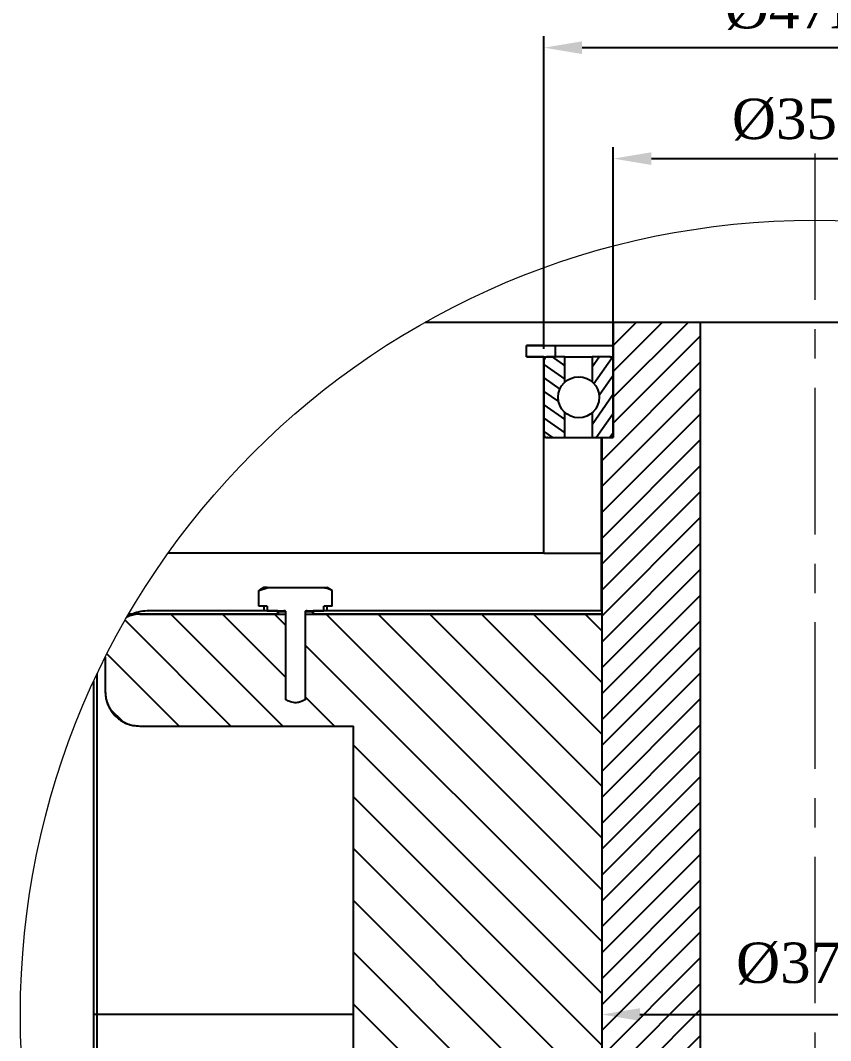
# Model space of a CAD drawing. Header units: millimetres. Extents: x 2 to 1187, y 2 to 839.
# Drawn here: x 532.2 to 602.4, y 211.4 to 299.8 of the extents above; entities that cross this region are included whole.
import ezdxf

# ---------------------------------------------------------------- set-up
doc = ezdxf.new("R2010")
doc.units = ezdxf.units.MM
doc.header["$PDSIZE"] = -1
doc.linetypes.add('CENTERX2', pattern=[20.319999999999997, 12.7, -2.54, 2.54, -2.54])
doc.dimstyles.new('ISO-25', dxfattribs={"dimtxt": 2.5, "dimasz": 2.5, "dimexe": 1.25, "dimexo": 0.625, "dimtad": 1, "dimtxsty": 'Standard', "dimcen": 2.5, "dimadec": 0, "dimazin": 0, "dimtfac": 1, "dimtmove": 0, "dimatfit": 3, "dimfxl": 1, "dimarcsym": 0})

# ---------------------------------------------------------------- blocks, each defined once
blk = doc.blocks.new('*D57')
at = {"color": 0, "lineweight": -2, "transparency": 16777216}
for p, q in [((582.5783339260597, 214.6586399313775), (582.5783339260597, 214.6586410955307)), ((585.8803339260597, 213.6586410955307), (616.1928580978889, 213.6586410955307))]:
    blk.add_line(p, q, dxfattribs=at)
at = {"color": 0, "transparency": 16777216}
for points in [[(585.8803339260597, 214.2089744288641), (585.8803339260597, 213.1083077621974), (582.5783339260597, 213.6586410955307)], [(616.1928580978889, 214.2089744288641), (616.1928580978889, 213.1083077621974), (619.4948580978889, 213.6586410955307)]]:
    blk.add_solid(points, dxfattribs=at)
at = {"layer": 'Defpoints', "color": 0, "transparency": 16777216}
for p in [(582.5783339260597, 213.6586399313775), (619.4948580978889, 213.6586410955307), (619.4948580978889, 213.6586410955307)]:
    blk.add_point(p, dxfattribs=at)
at = {"color": 0, "transparency": 16777216, "insert": (601.0365960119743, 218.1497343423464), "char_height": 3.5, "attachment_point": 5}
blk.add_mtext('\\A1;{\\fTimes New Roman|b0|i0|c0|p18;%%C37\\H0.7x;\\SH7/h6;}', dxfattribs=at)
blk = doc.blocks.new('*D58')
at = {"color": 0, "lineweight": -2, "transparency": 16777216}
for p, q in [((583.5807350395698, 271.3586353485251), (583.5807350395698, 288.8420824266593)), ((618.536594223835, 271.3586353485251), (618.536594223835, 288.8420824266593)), ((586.8827350395699, 287.8420824266593), (615.234594223835, 287.8420824266593))]:
    blk.add_line(p, q, dxfattribs=at)
at = {"color": 0, "transparency": 16777216}
for points in [[(586.8827350395699, 288.3924157599927), (586.8827350395699, 287.291749093326), (583.5807350395698, 287.8420824266593)], [(615.234594223835, 288.3924157599927), (615.234594223835, 287.291749093326), (618.536594223835, 287.8420824266593)]]:
    blk.add_solid(points, dxfattribs=at)
at = {"layer": 'Defpoints', "color": 0, "transparency": 16777216}
for p in [(618.536594223835, 287.8420824266593), (583.5807350395698, 270.3586353485251), (618.536594223835, 270.3586353485251)]:
    blk.add_point(p, dxfattribs=at)
at = {"color": 0, "transparency": 16777216, "insert": (601.0586646317024, 291.2195431332202), "char_height": 3.5, "attachment_point": 5}
blk.add_mtext('{\\fTimes New Roman|b0|i0|c0|p18;%%C35k6}', dxfattribs=at)
blk = doc.blocks.new('*D59')
at = {"color": 0, "lineweight": -2, "transparency": 16777216}
for p, q in [((577.5694278000374, 271.3586353485254), (577.5694278000374, 298.459250169356)), ((624.5037642239113, 271.6586404268411), (624.5037642239113, 298.459250169356)), ((580.8714278000374, 297.459250169356), (621.2017642239113, 297.459250169356))]:
    blk.add_line(p, q, dxfattribs=at)
at = {"color": 0, "transparency": 16777216}
for points in [[(580.8714278000374, 298.0095835026893), (580.8714278000374, 296.9089168360226), (577.5694278000374, 297.459250169356)], [(621.2017642239113, 298.0095835026893), (621.2017642239113, 296.9089168360226), (624.5037642239113, 297.459250169356)]]:
    blk.add_solid(points, dxfattribs=at)
at = {"layer": 'Defpoints', "color": 0, "transparency": 16777216}
for p in [(624.5037642239113, 297.459250169356), (624.5037642239113, 270.6586404268411), (577.5694278000374, 270.3586353485254)]:
    blk.add_point(p, dxfattribs=at)
at = {"color": 0, "transparency": 16777216, "insert": (601.0365960119743, 300.8089531253761), "char_height": 3.5, "attachment_point": 5}
blk.add_mtext('{\\fTimes New Roman|b0|i0|c0|p18;%%C47H7}', dxfattribs=at)

msp = doc.modelspace()

# ---------------------------------------------------------------- hatches: boundary and pattern name
h = msp.add_hatch()
h.set_pattern_fill('ANSI31', color=256, scale=0.5)
h.set_pattern_definition([(45, (-8.16350498597592, 30.12827525816067), (-1.122532015133644, 1.122532015133644), [])])
h.paths.add_polyline_path([(591.1140170811195, 273.6586390559343), (583.5807350395698, 273.6586390559343), (583.5807350395698, 263.6586411420968), (582.5783339260597, 263.6586411420968), (582.5783339260597, 163.6586387206582), (583.5807350395698, 163.6586387206582), (583.5807350395698, 148.6586390559343), (586.6957333801765, 148.6586390559343), (586.6957333801765, 150.8586390440134), (586.9957235573311, 151.1586385343937), (588.6957374332924, 151.1586385343937), (590.3957215069313, 151.1586385343937), (590.6957414864082, 150.8586390440134), (590.6957414864082, 148.6586390559343), (591.1140170811195, 148.6586390559343)])
h.paths.add_polyline_path([(619.4948580978889, 263.6586411420968), (618.7932220219154, 263.6586411420968), (618.4924569843788, 263.6586411420968), (618.4924569843788, 273.6586390559343), (610.9591749428291, 273.6586390559343), (610.9591749428291, 148.6586390559343), (611.3774505375404, 148.6586390559343), (611.3774505375404, 150.8586390440134), (611.6774705170174, 151.1586385343936), (613.3774545906563, 151.1586385343937), (615.0774684666176, 151.1586385343937), (615.3774586437721, 150.8586390440134), (615.3774586437721, 148.6586390559343), (618.4924569843788, 148.6586390559343), (618.4924569843788, 163.6586396519807), (619.4948580978889, 163.6586396519807)])
h = msp.add_hatch()
h.set_pattern_fill('ANSI31', color=256, scale=0.3, angle=100)
h.set_pattern_definition([(145, (-8.16350498597592, 30.12827525816067), (-0.5463315556243713, -0.7802423221852646), [])])
edge = h.paths.add_edge_path()
edge.add_arc((580.579189358744, 267.1586370591787), 1.779752666931953, 180, 227.2972578879065, ccw=False)
edge.add_arc((580.579189358744, 267.1586370591787), 1.779752666931953, 132.7027421120935, 180, ccw=False)
edge.add_line((579.3721702812691, 268.4665455047752), (579.3721702812691, 270.6586404268411))
edge.add_line((579.3721702812691, 270.6586404268411), (577.8698650120277, 270.6586404268411))
edge.add_spline(control_points=[(577.8698650120277, 270.6586404268411), (577.863455578895, 270.6585097691641), (577.8233834475288, 270.657692890122), (577.7500684798147, 270.639904939598), (577.6634199517688, 270.5845296784073), (577.6004496376916, 270.5034870512634), (577.5725300171432, 270.4233851986719), (577.5701740556696, 270.3742112862185), (577.5694278000374, 270.3586353485254)], knot_values=[0, 0, 0, 0, 0.0409551094660517, 0.2560536154499489, 0.4711354401873901, 0.6859738461067392, 0.9005315712541826, 0.9999999999999999, 0.9999999999999999, 0.9999999999999999, 0.9999999999999999], degree=3, periodic=0)
edge.add_line((577.5694278000374, 270.3586353485254), (577.5694278000374, 263.958638769832))
edge.add_spline(control_points=[(577.5694278000374, 263.958638769832), (577.5718445588517, 263.9300238340742), (577.5771016223314, 263.8677790900585), (577.6216392799257, 263.7800779294191), (577.6942141716107, 263.7085097950684), (577.7814302111502, 263.6657351529304), (577.8424910470698, 263.6608370107147), (577.8698650120277, 263.6586411420968)], knot_values=[0, 0, 0, 0, 0.1822886092273125, 0.3965239661675826, 0.6109014912529501, 0.8255646392118735, 1, 1, 1, 1], degree=3, periodic=0)
edge.add_line((577.8698650120277, 263.6586411420968), (579.3721702812691, 263.6586411420968))
edge.add_line((579.3721702812691, 263.6586411420968), (579.3721702812691, 265.850728613582))
edge = h.paths.add_edge_path()
edge.add_spline(control_points=[(624.5037642239113, 270.358642799106), (624.5013468560845, 270.3872550953868), (624.4960880340961, 270.4494992318199), (624.4515549194778, 270.5372016280877), (624.3789795982125, 270.6087739828753), (624.2917593911059, 270.651535176063), (624.2307006856993, 270.656441042196), (624.2033270119209, 270.6586404268411)], knot_values=[0, 0, 0, 0, 0.182274013291446, 0.3965249220175808, 0.6109037488797803, 0.8255614203476108, 1, 1, 1, 1], degree=3, periodic=0)
edge.add_line((624.203327011921, 270.6586404268411), (623.5022869823952, 270.6586404268411))
edge.add_line((623.5022869823952, 270.6586404268411), (622.7010217426796, 270.6586404268411))
edge.add_line((622.7010217426796, 270.6586404268411), (622.7010217426796, 268.4665455047754))
edge.add_arc((621.4988109587212, 267.1586370591787), 1.776495221251437, 0, 47.41122184951922, ccw=False)
edge.add_arc((621.4988109587212, 267.1586370591787), 1.776495221251437, -47.41122184951922, 0, ccw=False)
edge.add_line((622.7010217426796, 265.850728613582), (622.7010217426796, 263.6586411420969))
edge.add_line((622.7010217426796, 263.6586411420968), (624.2033270119209, 263.6586411420968))
edge.add_spline(control_points=[(624.2033270119209, 263.6586411420968), (624.2097364541019, 263.6587690930201), (624.2498090588319, 263.6595690576077), (624.3231230028383, 263.6773744062614), (624.4097751639947, 263.7327432325361), (624.4727380358268, 263.8137924667886), (624.5006627036418, 263.8938909903034), (624.5030181087758, 263.9430627638413), (624.5037642239113, 263.958638769832)], knot_values=[0, 0, 0, 0, 0.04095472673403971, 0.256053885806078, 0.4711363635810123, 0.6859879287607693, 0.9005312692453381, 0.9999999999999999, 0.9999999999999999, 0.9999999999999999, 0.9999999999999999], degree=3, periodic=0)
edge.add_line((624.5037642239113, 263.958638769832), (624.5037642239113, 270.3586427991061))
edge = h.paths.add_edge_path()
edge.add_arc((624.2365908461833, 162.3586128084617), 0.3000266796391112, 27.06401566143993, 90)
edge.add_line((624.2365908461833, 162.6586394881008), (624.2033270119209, 162.658639488068))
edge.add_line((624.2033270119209, 162.658639488068), (622.7010217426796, 162.658639488068))
edge.add_line((622.7010217426796, 162.658639488068), (622.7010217426796, 160.4665482912925))
edge.add_arc((621.4988109587212, 159.1586398456958), 1.776495221251458, 0, 47.41122184951979, ccw=False)
edge.add_arc((621.4988109587212, 159.1586398456958), 1.776495221251458, -47.41122184951979, 0, ccw=False)
edge.add_line((622.7010217426796, 157.850731400099), (622.7010217426796, 155.6586383406786))
edge.add_line((622.7010217426796, 155.6586383406786), (624.2033270119206, 155.6586383406786))
edge.add_spline(control_points=[(624.2033270119209, 155.6586383406786), (624.2097364438049, 155.6587683358434), (624.2498085289088, 155.6595810720425), (624.3231241511194, 155.6773704648169), (624.4097738212504, 155.7327474260541), (624.4727386959979, 155.8137931024056), (624.5006626533009, 155.8938919916402), (624.5030180966655, 155.9430637063486), (624.5037642239113, 155.958639693704)], knot_values=[0, 0, 0, 0, 0.04095516874787487, 0.2560537403678593, 0.4711386861476284, 0.6859874512560966, 0.9005311179875107, 1, 1, 1, 1], degree=3, periodic=0)
edge.add_line((624.5037642239113, 155.958639693704), (624.5037642239113, 162.4951206643847))
edge = h.paths.add_edge_path()
edge.add_line((579.3721702812691, 162.6586385567454), (577.8698650120276, 162.6586385567454))
edge.add_spline(control_points=[(577.8698650120277, 162.6586385567454), (577.8634555771439, 162.6585092439874), (577.8233832973664, 162.6577007706803), (577.7500680111042, 162.6399058138768), (577.6634185735065, 162.5845308466672), (577.6004525190132, 162.5034850256907), (577.5725297532111, 162.4233860593754), (577.5701739971379, 162.374214420258), (577.5694278000374, 162.3586390663651)], knot_values=[0, 0, 0, 0, 0.04095510028215812, 0.2560544363943141, 0.4711396893827423, 0.6859871979772735, 0.9005349301713814, 0.9999999999999999, 0.9999999999999999, 0.9999999999999999, 0.9999999999999999], degree=3, periodic=0)
edge.add_line((577.5694278000374, 162.3586390663651), (577.5694278000374, 155.958639693704))
edge.add_spline(control_points=[(577.5694278000374, 155.958639693704), (577.5718448934141, 155.9300254999227), (577.577102887553, 155.8677799678968), (577.6216370044652, 155.780076502005), (577.6942140463467, 155.7085077122238), (577.7814315141285, 155.6657403557418), (577.8424911889041, 155.6608367079125), (577.8698650120277, 155.6586383406786)], knot_values=[0, 0, 0, 0, 0.1822842813114145, 0.3965298535722178, 0.6109041203397895, 0.825563404537906, 0.9999999999999999, 0.9999999999999999, 0.9999999999999999, 0.9999999999999999], degree=3, periodic=0)
edge.add_line((577.8698650120278, 155.6586383406786), (578.5709050415535, 155.6586383406786))
edge.add_line((578.5709050415535, 155.6586383406786), (579.3721702812691, 155.6586383406786))
edge.add_line((579.3721702812691, 155.6586383406786), (579.3721702812691, 157.850729537454))
edge.add_arc((580.5743810652275, 159.158638448712), 1.776495564085088, 180, 227.4112320130636, ccw=False)
edge.add_arc((580.5743810652275, 159.158638448712), 1.776495564085088, 132.5887679869364, 180, ccw=False)
edge.add_line((579.3721702812691, 160.46654735997), (579.3721702812691, 162.6586385567454))
h = msp.add_hatch()
h.set_pattern_fill('ANSI31', color=256, scale=0.3, angle=10)
h.set_pattern_definition([(55, (-8.16350498597592, 30.12827525816067), (-0.7802423221852646, 0.5463315556243713), [])])
edge = h.paths.add_edge_path()
edge.add_arc((580.579189358744, 267.1586370591787), 1.779752666931953, -49.434308706492004, 0, ccw=False)
edge.add_line((581.7365971325416, 265.8066286270289), (581.7365971325416, 263.6586411420968))
edge.add_line((581.7365971325416, 263.6586411420968), (581.7765918491859, 263.6586411420968))
edge.add_line((581.7765918491859, 263.6586411420968), (583.2799700020332, 263.6586411420968))
edge.add_spline(control_points=[(583.2799700020332, 263.6586411420968), (583.2862998436492, 263.6587662877138), (583.3263563661021, 263.6595582345767), (583.3997368627851, 263.6772898039022), (583.4818878392946, 263.729685104925), (583.5217351431073, 263.7781365085684), (583.5365978001136, 263.8023117461496)], knot_values=[0, 0, 0, 0, 0.04042448431698051, 0.2558143413244038, 0.4711976155843719, 0.6512347161912235, 0.6512347161912235, 0.6512347161912235, 0.6512347161912235], degree=3, periodic=0)
edge.add_line((583.5365978001137, 263.8023117461497), (583.5365978001137, 263.806013626304))
edge.add_line((583.5365978001137, 263.806013626304), (583.5661092283156, 270.3937624649172))
edge.add_spline(control_points=[(583.5807350395698, 270.3586353485254), (583.5783284920616, 270.3872208500784), (583.5730928250686, 270.4494112562297), (583.5285636050093, 270.5370320770255), (583.4560400846922, 270.60861175443), (583.3687106356643, 270.651494254281), (583.307486519418, 270.6564245560113), (583.2799700020332, 270.6586404268411)], knot_values=[0, 0, 0, 0, 0.1819872003294408, 0.395930009548953, 0.6100837757115578, 0.8247563669019679, 0.9999999999999999, 0.9999999999999999, 0.9999999999999999, 0.9999999999999999], degree=3, periodic=0)
edge.add_line((583.2799700020332, 270.6586404268411), (581.7365971325416, 270.6586404268411))
edge.add_line((581.7365971325416, 270.6586404268411), (581.7365971325416, 268.5106454913284))
edge.add_arc((580.579189358744, 267.1586370591787), 1.779752666931953, 0, 49.43430870649212, ccw=False)
h = msp.add_hatch()
h.set_pattern_fill('ANSI31', color=256, angle=90)
h.set_pattern_definition([(135, (568.6740134183166, 238.3754590399318), (-2.245064030267288, -2.245064030267288), [])])
edge = h.paths.add_edge_path()
edge.add_line((555.1954832790871, 248.5586388532785), (554.5365837334175, 248.5586388532785))
edge.add_line((554.5365837334175, 248.5586388532785), (554.5365837334175, 248.3586354677347))
edge.add_line((554.5365837334175, 248.3586354677347), (542.5497916458626, 248.3586354677347))
edge.add_spline(control_points=[(542.5497916458626, 248.3586354677347), (542.4957850018887, 248.3579339982279), (542.1491970350135, 248.3534323133927), (541.8142530601195, 248.2560935662582), (541.5322517589423, 248.167939279102)], knot_values=[0, 0, 0, 0, 0.1437573440089124, 0.9225636313845846, 0.9225636313845846, 0.9225636313845846, 0.9225636313845846], degree=3, periodic=0)
edge.add_spline(control_points=[(541.5322517589424, 248.167939279102), (541.4980767781103, 248.1486729955155), (541.4639485743216, 248.1292593379789), (541.429820370533, 248.1098456804422)], knot_values=[0.9473190235200013, 0.9473190235200013, 0.9473190235200013, 0.9473190235200013, 1, 1, 1, 1], degree=3, periodic=0)
edge.add_arc((601.036585672576, 213.6592552999043), 68.84659746215837, 149.9740727023697, 153.2664217734777)
edge.add_line((539.5491448162575, 244.6293795982857), (539.5491448162575, 241.658641261306))
edge.add_spline(control_points=[(539.5491448162575, 241.6586412613061), (539.5556566461747, 241.5105998039357), (539.5714150387184, 241.1523448391017), (539.7526432922958, 240.4761564317454), (540.2020155827138, 239.6976854592243), (540.9835937238047, 239.0356739427337), (541.8131031133526, 238.7027032051541), (542.3495514493925, 238.6706133641324), (542.5497916458626, 238.6586351816324)], knot_values=[0, 0, 0, 0, 0.09449449055357659, 0.2286732445869703, 0.4431797458631152, 0.6576820580204321, 0.872222901345377, 1, 1, 1, 1], degree=3, periodic=0)
edge.add_line((542.549791645863, 238.6586351816324), (556.036594223835, 238.6586351816324))
edge.add_line((556.036594223835, 238.6586351816324), (556.036594223835, 240.6097112719682))
edge.add_line((556.036594223835, 240.6097112719682), (555.8953014133949, 240.6097112719682))
edge.add_line((555.8953014133949, 240.6097112719682), (555.8953014133949, 240.6892583447339))
edge.add_spline(control_points=[(555.8953014133949, 240.6892583447339), (555.8849113479058, 240.6903930799605), (555.6924023974158, 240.7137799188488), (555.4538282245414, 240.7995543281523), (555.2444842091445, 240.9126633784774), (555.1954832790871, 240.9391386930612)], knot_values=[0.5793548532109208, 0.5793548532109208, 0.5793548532109208, 0.5793548532109208, 0.5969362641750494, 0.9056553019179631, 0.9999999999999999, 0.9999999999999999, 0.9999999999999999, 0.9999999999999999], degree=3, periodic=0)
edge.add_line((555.1954832790871, 240.9391386930612), (555.1954832790871, 248.5586388532785))
edge = h.paths.add_edge_path()
edge.add_spline(control_points=[(555.1954832790871, 186.3781383757261), (555.3806560792108, 186.4707980279958), (555.6054602702505, 186.5832890534411), (555.8515631457732, 186.6232355381775), (555.8953014133948, 186.6280308238231)], knot_values=[0, 0, 0, 0, 0.346501530400896, 0.4206611132074441, 0.4206611132074441, 0.4206611132074441, 0.4206611132074441], degree=3, periodic=0)
edge.add_line((555.8953014133949, 186.6280308238232), (555.8953014133949, 186.7075630028513))
edge.add_line((555.8953014133949, 186.7075630028513), (555.9341227129775, 188.6586390931872))
edge.add_line((555.9341227129775, 188.6586390931872), (542.5497916458626, 188.6586390931872))
edge.add_spline(control_points=[(542.5497916458626, 188.6586390931872), (542.3708670744537, 188.6490607717611), (541.8558116679123, 188.6214884478635), (541.1592116527743, 188.3584805971544), (540.4376284576823, 187.8439312838059), (539.8778092770953, 187.14134678337), (539.5834802266443, 186.3323200173853), (539.5577504076167, 185.8274854830348), (539.5491448162575, 185.6586386014489)], knot_values=[0, 0, 0, 0, 0.1142330628662115, 0.328833296465299, 0.4632033059655649, 0.6777036514868248, 0.8922048122896094, 1, 1, 1, 1], degree=3, periodic=0)
edge.add_line((539.5491448162575, 185.6586386014489), (539.5491448162575, 182.6891310015232))
edge.add_arc((601.0365856725762, 213.6592552999044), 68.84659746215837, 206.7335782265221, 210.0105021225468)
edge.add_spline(control_points=[(541.4199939819847, 179.2250284708645), (541.5869871152598, 179.1465592827099), (541.9442139966199, 178.9787734926386), (542.3393686036515, 178.9656351052367), (542.5497916458626, 178.9586388070849)], knot_values=[0.0004247904982590276, 0.0004247904982590276, 0.0004247904982590276, 0.0004247904982590276, 0.4677180709538848, 1, 1, 1, 1], degree=3, periodic=0)
edge.add_line((542.5497916458626, 178.9586388070849), (555.1476687844456, 178.9586388070849))
edge.add_spline(control_points=[(555.8953014133949, 179.2336388055948), (555.7510480167897, 179.2030083694452), (555.5057773311579, 179.1509281532948), (555.2855801860607, 179.0331467958538), (555.1954832790874, 178.9830819280383)], knot_values=[0, 0, 0, 0, 0.5513103937728187, 0.9373802035783361, 0.9373802035783361, 0.9373802035783361, 0.9373802035783361], degree=3, periodic=0)
edge.add_line((555.1954832790871, 178.9830819280382), (555.1954832790871, 186.3781383757261))
edge = h.paths.add_edge_path()
edge.add_line((582.5783339260597, 248.3586354677347), (556.9255198682921, 248.3586354677347))
edge.add_spline(control_points=[(556.177887034275, 248.0836419884828), (556.3221405056617, 248.1142701999287), (556.5674115267863, 248.1663466777031), (556.7876083162117, 248.2841275484621), (556.8777051685827, 248.3341923562693)], knot_values=[0, 0, 0, 0, 0.5513098618860217, 0.9373800954735734, 0.9373800954735734, 0.9373800954735734, 0.9373800954735734], degree=3, periodic=0)
edge.add_line((556.8777051685829, 248.3341923562694), (556.8777051685829, 240.9391386930612))
edge.add_spline(control_points=[(556.8777051685829, 240.9391386930612), (556.69253220738, 240.8464801619822), (556.4677277416564, 240.7339904580931), (556.2216252886776, 240.6940445064699), (556.1778870342752, 240.6892492815154)], knot_values=[0, 0, 0, 0, 0.3465013404537378, 0.4206610306776984, 0.4206610306776984, 0.4206610306776984, 0.4206610306776984], degree=3, periodic=0)
edge.add_line((556.177887034275, 240.6892492815153), (556.177887034275, 240.6097112719682))
edge.add_line((556.177887034275, 240.6097112719682), (556.139065719418, 238.6586351816324))
edge.add_line((556.139065719418, 238.6586351816324), (561.0558715580482, 238.6586351816324))
edge.add_line((561.0558715580482, 238.6586351816324), (561.0558715580482, 188.6586390931872))
edge.add_line((561.0558715580482, 188.6586390931872), (556.036594223835, 188.6586390931872))
edge.add_line((556.036594223835, 188.6586390931872), (556.036594223835, 186.7075630028513))
edge.add_line((556.036594223835, 186.7075630028513), (556.177887034275, 186.7075630028513))
edge.add_line((556.177887034275, 186.7075630028513), (556.177887034275, 186.6280218209963))
edge.add_spline(control_points=[(556.177887034275, 186.6280218209963), (556.1882870719885, 186.626885985414), (556.3807962354257, 186.6034966081485), (556.6193684622997, 186.5177179215632), (556.82870420931, 186.4046136364016), (556.8777051685829, 186.3781383757261)], knot_values=[0.579354631889507, 0.579354631889507, 0.579354631889507, 0.579354631889507, 0.5969528861457088, 0.9056554100620822, 1, 1, 1, 1], degree=3, periodic=0)
edge.add_line((556.8777051685829, 186.3781383757261), (556.8777051685829, 178.7586386811701))
edge.add_line((556.8777051685829, 178.7586386811701), (557.314488005497, 178.7586389140007))
edge.add_line((557.314488005497, 178.7586389140007), (557.5366047142525, 178.7586389140007))
edge.add_line((557.5366047142525, 178.7586389140007), (557.5366047142525, 178.9586388067224))
edge.add_line((557.5366047142525, 178.9586388067224), (582.5783339260597, 178.9586389409652))
edge.add_line((582.5783339260597, 178.9586389409652), (582.5783339260597, 248.3586354677347))

# ---------------------------------------------------------------- linework, layer by layer
at = {"color": 7, "linetype": 'CENTERX2', "lineweight": 18}
msp.add_line((601.0366109131355, 288.2923020546106), (601.0366109131355, 128.9370490734247), dxfattribs=at)
at = {"color": 7, "linetype": 'Continuous', "lineweight": 25}
for p, q in [((567.2748711823006, 273.6586390559343), (577.5694278000374, 273.6586390559343)), ((577.5694278000374, 271.658642453399), (577.5694278000374, 273.6586390559343)), ((577.5694278000374, 273.6586390559343), (583.5807350395698, 273.6586390559343)), ((583.5365978001137, 273.6586390559343), (583.5365978001137, 270.5153772718645)), ((583.5807350395698, 273.6586390559343), (583.5365978001137, 273.6586390559343)), ((583.5807350395698, 273.6586390559343), (583.5807350395698, 263.6586411420968)), ((583.5807350395698, 273.6586390559343), (591.1140170811195, 273.6586390559343)), ((591.1140170811195, 273.6586390559343), (591.1140170811195, 148.6586390559343)), ((591.1140170811195, 273.6586390559343), (610.9591749428291, 273.6586390559343)), ((576.0674801586647, 270.6586404268411), (576.0674801586647, 271.658642453399)), ((576.0674801586647, 271.658642453399), (578.5709050415535, 271.658642453399)), ((577.5694278000374, 271.658642453399), (576.0674801586647, 271.658642453399)), ((578.5709050415535, 270.6586404268411), (578.5709050415535, 271.658642453399)), ((578.5709050415535, 271.658642453399), (583.5365978001137, 271.658642453399)), ((576.0674801586647, 270.6586404268411), (578.5709050415535, 270.6586404268411)), ((577.5694278000374, 270.6586404268411), (576.0674801586647, 270.6586404268411)), ((577.5694278000374, 253.6586357776788), (577.5694278000374, 270.6586404268411)), ((579.3721702812691, 270.6586404268411), (577.8698650120277, 270.6586404268411)), ((579.3721702812691, 268.4665455047754), (579.3721702812691, 270.6586404268411)), ((579.3721702812691, 270.6586404268411), (581.7765918491859, 270.6586404268411)), ((581.7365971325416, 270.6586404268411), (581.7365971325416, 268.5106529419091)), ((581.7765918491859, 270.6586404268411), (581.7365971325416, 270.6586404268411)), ((583.2799700020332, 270.6586404268411), (581.7765918491859, 270.6586404268411)), ((583.2799700020332, 270.6586404268411), (583.5365978001137, 270.6586404268411)), ((577.5694278000374, 270.3586353485254), (577.5694278000374, 263.958638769832)), ((583.5807350395698, 263.958638769832), (583.5807350395698, 270.3586353485254)), ((579.3721702812691, 263.6586411420968), (579.3721702812691, 265.850728613582)), ((581.7365971325416, 265.8066286270288), (581.7365971325416, 263.6586411420968)), ((577.8698650120277, 263.6586411420968), (577.8366056202431, 263.6586411420968)), ((577.8698650120277, 263.6586411420968), (579.3721702812691, 263.6586411420968)), ((579.3721702812691, 263.6586411420968), (581.7365971325416, 263.6586411420968)), ((581.7765918491859, 263.6586411420968), (581.7365971325416, 263.6586411420968)), ((581.7765918491859, 263.6586411420968), (583.2799700020332, 263.6586411420968)), ((582.5366106747169, 263.6586411420968), (582.5366106747169, 248.6586405460504)), ((582.5783339260597, 263.6586411420968), (582.5783339260597, 163.6586387206582)), ((582.5783339260597, 263.6586411420968), (583.5807350395698, 263.6586411420968)), ((583.5365978001137, 263.806013626304), (583.5365978001137, 263.6586411420968)), ((577.5694278000374, 253.6586357776788), (545.0021949528236, 253.6586357776788)), ((577.5694278000374, 253.6586357776788), (582.5366106747169, 253.6586357776788)), ((552.862766098835, 250.4130213086275), (553.5708692787666, 250.652363759723)), ((552.862766098835, 249.0586398665575), (552.862766098835, 250.4130213086275)), ((553.2865849255104, 250.6586371485857), (552.9167977093239, 250.4451333110002)), ((553.5830286263008, 250.6586371485857), (553.2865849255104, 250.6586371485857)), ((553.5830286263008, 250.6586371485857), (553.5708692787666, 250.652363759723)), ((553.5830286263008, 250.6586371485857), (558.4905770538826, 250.6586371485857)), ((558.4902492283363, 250.6586371485857), (558.7866035221596, 250.6586371485857)), ((558.490994286396, 250.6584210817483), (558.490994286396, 250.6581988868873)), ((559.16330487714, 250.4411397998003), (558.7866035221596, 250.6586371485857)), ((559.210422348835, 249.0586398665575), (559.210422348835, 250.4130213086275)), ((554.4371929882545, 248.6586405460504), (543.5500171898384, 248.6586405460504)), ((553.5708692787666, 249.0586398665575), (552.862766098835, 249.0586398665575)), ((553.2865849255104, 249.0586398665575), (553.2865849255104, 248.6586405460504)), ((553.5708692787666, 249.0586398665575), (553.5830286263008, 249.0586398665575)), ((553.5830286263008, 249.0586398665575), (553.5830286263008, 248.6586405460504)), ((553.5830286263008, 248.6586405460504), (555.027904820301, 248.6586405460504)), ((554.4371929882545, 248.6586405460504), (554.4689622639198, 248.6336363975671)), ((554.5027282951851, 248.6336363975671), (554.4689622639198, 248.6336363975671)), ((554.4689622639198, 248.6336363975671), (554.4689622639198, 248.3586354677347)), ((554.5365837334175, 248.5586388532785), (554.5365837334175, 248.3586354677347)), ((555.1954832790871, 248.5586388532785), (554.5365837334175, 248.5586388532785)), ((555.1954832790871, 240.9391386930612), (555.1954832790871, 248.5586388532785)), ((556.8777051685829, 248.5586388532785), (556.8777051685829, 240.9391386930612)), ((557.5366047142525, 248.5586388532785), (556.8777051685829, 248.5586388532785)), ((557.0452836273689, 248.6586405460504), (558.4901598213692, 248.6586405460504)), ((557.5366047142525, 248.3586354677347), (557.5366047142525, 248.5586388532785)), ((557.6042261837501, 248.6336363975671), (557.5704601524849, 248.6336363975671)), ((557.6042261837501, 248.6336363975671), (557.6359954594154, 248.6586405460504)), ((557.6042261837501, 248.3586354677347), (557.6042261837501, 248.6336363975671)), ((582.5783339260597, 248.6586405460504), (557.6359954594154, 248.6586405460504)), ((558.4901598213692, 249.0586398665575), (558.490994286396, 249.0586398665575)), ((558.4901598213692, 248.6586405460504), (558.4901598213692, 249.0586398665575)), ((559.210422348835, 249.0586398665575), (558.490994286396, 249.0586398665575)), ((558.7866035221596, 248.6586405460504), (558.7866035221596, 249.0586398665575)), ((554.4689622639198, 248.3586354677347), (541.5743020294685, 248.3586354677347)), ((542.5497916458626, 248.3586354677347), (555.1516738651771, 248.3586354677347)), ((556.9215145824928, 248.3586354677347), (582.5783339260597, 248.3586354677347)), ((582.5783339260597, 248.3586376098191), (557.6042261837501, 248.3586354677347)), ((582.5783339260597, 248.3586354677347), (582.5783339260597, 178.9586390399155)), ((539.5365980385322, 244.603803617206), (539.5365980385322, 241.6586412613061)), ((539.5491448162575, 244.6287258093027), (539.5491448162575, 241.6586412613061)), ((538.8489988564033, 213.6586403970388), (538.8489988564033, 243.1976927940515)), ((538.5366109131355, 242.5308583800462), (538.5366109131355, 213.6586403970388)), ((538.548949074604, 213.6586403970388), (538.548949074604, 242.557553810325)), ((539.5365980385322, 241.6586412613061), (539.5491448162575, 241.6586412613061)), ((542.5497916458626, 238.6586351816324), (561.0558715580482, 238.6586351816324)), ((561.0365894554634, 238.6586351816324), (561.0365894554634, 188.6586390931872)), ((561.0558715580482, 188.6586390931872), (561.0558715580482, 238.6586351816324)), ((538.5366109131355, 213.6586403970388), (538.5366109131355, 184.7864214827088)), ((538.5366109131355, 213.6586403970388), (538.548949074604, 213.6586403970388)), ((538.8489988564033, 213.6586403970388), (538.548949074604, 213.6586403970388)), ((538.548949074604, 184.7597279150752), (538.548949074604, 213.6586403970388)), ((561.0365894554634, 213.6586403970388), (538.8489988564033, 213.6586403970388)), ((538.8489988564033, 184.1195824120906), (538.8489988564033, 213.6586403970388))]:
    msp.add_line(p, q, dxfattribs=at)
at = {"color": 7, "linetype": 'Continuous', "lineweight": 18}
msp.add_circle((601.0365856725762, 213.6592552999045), 68.84659746215837, dxfattribs=at)
msp.add_circle((580.579189358744, 267.1586370591787), 1.779752666931953)
at = {"color": 7, "linetype": 'Continuous', "lineweight": 25}
for centre, radius, start, end in [((577.8366016453289, 270.3586122057775), 0.3000282210900105, 89.99924091871766, 152.9356044511868), ((580.9079156290943, 267.1587251324891), 1.799914441790508, 95.7330113340304, 95.73397620201173), ((577.836601645329, 263.9586693631605), 0.3000282210901247, 207.0643955488097, 270.0007590812628), ((554.4366255994934, 248.5586824067458), 0.09995814341265306, 359.9750352512265, 90.0164265207278), ((557.636613717281, 248.5586315452216), 0.1000090032955181, 90.01272505939048, 179.9958131687709), ((542.5366263480878, 241.6586634910404), 3.000028309637905, 180.0004245526441, 269.999290856008)]:
    msp.add_arc(centre, radius, start, end, dxfattribs=at)
for points, knots in [([(577.8698650120277, 270.6586404268411), (577.863455578895, 270.6585097691641), (577.8233834475288, 270.657692890122), (577.7500684798147, 270.639904939598), (577.6634199517688, 270.5845296784073), (577.6004496376916, 270.5034870512634), (577.5725300171432, 270.4233851986719), (577.5701740556696, 270.3742112862185), (577.5694278000374, 270.3586353485254)], [0, 0, 0, 0, 0.0409551094660517, 0.2560536154499489, 0.4711354401873901, 0.6859738461067392, 0.9005315712541826, 0.9999999999999999, 0.9999999999999999, 0.9999999999999999, 0.9999999999999999]), ([(583.5807350395698, 270.3586353485254), (583.5783284920616, 270.3872208500784), (583.5730928250686, 270.4494112562297), (583.5285636050093, 270.5370320770255), (583.4560400846922, 270.60861175443), (583.3687106356643, 270.651494254281), (583.307486519418, 270.6564245560113), (583.2799700020332, 270.6586404268411)], [0, 0, 0, 0, 0.1819872003294408, 0.395930009548953, 0.6100837757115578, 0.8247563669019679, 0.9999999999999999, 0.9999999999999999, 0.9999999999999999, 0.9999999999999999]), ([(577.5694278000374, 263.958638769832), (577.5718445588517, 263.9300238340742), (577.5771016223314, 263.8677790900585), (577.6216392799257, 263.7800779294191), (577.6942141716107, 263.7085097950684), (577.7814302111502, 263.6657351529304), (577.8424910470698, 263.6608370107147), (577.8698650120277, 263.6586411420968)], [0, 0, 0, 0, 0.1822886092273125, 0.3965239661675826, 0.6109014912529501, 0.8255646392118735, 1, 1, 1, 1]), ([(583.2799700020332, 263.6586411420968), (583.2862998436492, 263.6587662877138), (583.3263563661021, 263.6595582345767), (583.3997368627851, 263.6772898039022), (583.4865907811526, 263.7326846073632), (583.549654092793, 263.8137992461435), (583.5776803312466, 263.8939114525651), (583.5800007548894, 263.9430797466986), (583.5807350395698, 263.958638769832)], [0, 0, 0, 0, 0.04042448431698051, 0.2558143413244038, 0.4711976155843719, 0.6862021034200182, 0.9007004652453817, 1, 1, 1, 1]), ([(558.4909048794289, 250.658205014911), (558.538670855736, 250.6549310973689), (558.7941061140733, 250.6374233640866), (559.0237342772782, 250.5136495894608), (559.210422348835, 250.4130213086275)], [0, 0, 0, 0, 0.1869983674847891, 1, 1, 1, 1]), ([(543.5500171898384, 248.6586405460504), (543.0457283400971, 248.6352564801275), (542.2920259766723, 248.6003070146344), (541.6441981255383, 248.231793391049), (541.429820370533, 248.1098456804422)], [0, 0, 0, 0, 0.669082218941241, 1, 1, 1, 1]), ([(555.1954832790871, 248.5586388532785), (555.1947757960085, 248.5652547287652), (555.1931956533124, 248.5800310925283), (555.1786738191997, 248.6036628253297), (555.1475666852969, 248.6303617758772), (555.0951633184669, 248.653386612497), (555.0513617543119, 248.6568081951056), (555.027904820301, 248.6586405460504)], [0, 0, 0, 0, 0.09330137839489215, 0.2083858908086521, 0.3811065132759403, 0.6685656332644286, 1, 1, 1, 1]), ([(557.0452836273689, 248.6586405460504), (557.0229772645415, 248.6569805663755), (556.9809781401484, 248.6538551042196), (556.9305702439017, 248.6328143289734), (556.8986943351032, 248.608131773567), (556.8829253544276, 248.5857463935526), (556.8780306467328, 248.5689660405578), (556.8777620652924, 248.5604441448858), (556.8777051685829, 248.5586388532785)], [0, 0, 0, 0, 0.3149290226705559, 0.5929583097234085, 0.7582801148266852, 0.8794103832317396, 0.9744541083991269, 1, 1, 1, 1]), ([(542.5497916458626, 248.3586354677347), (542.4957850018887, 248.3579339982279), (542.1201058020106, 248.3530544596443), (541.7581073310455, 248.239099040173), (541.4481487988014, 248.1415255491403)], [0, 0, 0, 0, 0.1437573440089124, 1, 1, 1, 1]), ([(539.5491448162575, 241.6586412613061), (539.5556566461747, 241.5105998039357), (539.5714150387184, 241.1523448391017), (539.7526432922958, 240.4761564317454), (540.2020155827138, 239.6976854592243), (540.9835937238047, 239.0356739427337), (541.8131031133526, 238.7027032051541), (542.3495514493925, 238.6706133641324), (542.5497916458626, 238.6586351816324)], [0, 0, 0, 0, 0.09449449055357659, 0.2286732445869703, 0.4431797458631152, 0.6576820580204321, 0.872222901345377, 1, 1, 1, 1]), ([(556.8777051685829, 240.9391386930612), (556.69253220738, 240.8464801619822), (556.3735249113565, 240.6868523887855), (555.8244681888102, 240.6662983951382), (555.4538282245414, 240.7995543281523), (555.2444842091445, 240.9126633784774), (555.1954832790871, 240.9391386930612)], [0, 0, 0, 0, 0.3465013404537378, 0.5969362641750494, 0.9056553019179631, 0.9999999999999999, 0.9999999999999999, 0.9999999999999999, 0.9999999999999999])]:
    msp.add_open_spline(points, degree=3, knots=knots, dxfattribs=at)
for points in [[(555.1516738651771, 248.3586354677347), (555.166274496177, 248.3508623326545), (555.1808751271769, 248.3430891975743), (555.1954832790871, 248.3353414236551)], [(556.8777051685823, 248.3341923562692), (556.8923187176281, 248.3423127789599), (556.9069166500605, 248.3504741233473), (556.9215145824928, 248.3586354677347)]]:
    msp.add_open_spline(points, degree=3, dxfattribs=at)

# ---------------------------------------------------------------- dimensions: what is measured, and where the dimension line sits
for base, p1, p2, text, override, picture, middle in [((624.5037642239113, 297.459250169356), (577.5694278000374, 270.3586353485254), (624.5037642239113, 270.6586404268411), '{\\fTimes New Roman|b0|i0|c0|p18;%%C47H7}', {"dimtxt": 3.5, "dimasz": 3.302, "dimexe": 1, "dimexo": 1, "dimgap": 1.524, "dimtih": 1, "dimtoh": 1, "dimdec": 4, "dimlfac": 3, "dimzin": 1, "dimadec": 2, "dimtdec": 4, "dimtzin": 1}, '*D59', (601.0365960119743, 300.8089531253761)), ((618.536594223835, 287.8420824266593), (583.5807350395698, 270.3586353485251), (618.536594223835, 270.3586353485251), '{\\fTimes New Roman|b0|i0|c0|p18;%%C35k6}', {"dimtxt": 3.5, "dimasz": 3.302, "dimexe": 1, "dimexo": 1, "dimgap": 1.524, "dimtih": 1, "dimtoh": 1, "dimdec": 4, "dimlfac": 3, "dimzin": 1, "dimadec": 2, "dimtdec": 4, "dimtzin": 1}, '*D58', (601.0586646317024, 291.2195431332202)), ((619.4948580978889, 213.6586410955307), (582.5783339260597, 213.6586399313775), (619.4948580978889, 213.6586410955307), '{\\fTimes New Roman|b0|i0|c0|p18;%%C37\\H0.7x;\\SH7/h6;}', {"dimtxt": 3.5, "dimasz": 3.302, "dimexe": 1, "dimexo": 1, "dimgap": 1.524, "dimtih": 1, "dimtoh": 1, "dimdec": 4, "dimlfac": 3, "dimzin": 1, "dimadec": 2, "dimtdec": 4, "dimtolj": 1, "dimtzin": 1}, '*D57', (601.0365960119743, 218.1497343423464))]:
    dim = msp.add_linear_dim(base=base, p1=p1, p2=p2, text=text, dimstyle='ISO-25', override=override)
    dim.commit()
    dim.dimension.update_dxf_attribs({"geometry": picture, "text_midpoint": middle})

doc.saveas('drawing.dxf')
